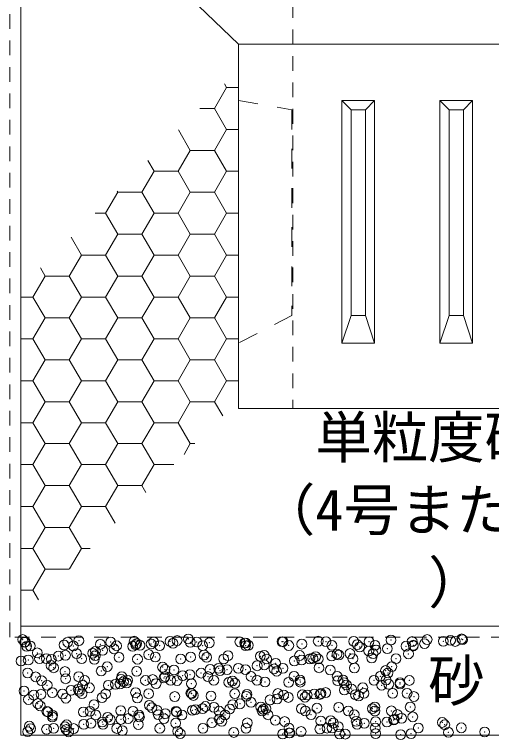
# Model space of a CAD drawing. Units: millimetres at full size; details may follow other scales. Extents: x 40781 to 122968, y -21714 to -2620.
# Drawn here: x 45344 to 45782, y -12417 to -11751 of the extents above; entities that cross this region are included whole.
import ezdxf
from ezdxf.enums import TextEntityAlignment as Align

# ---------------------------------------------------------------- set-up
doc = ezdxf.new("R2010")
doc.units = ezdxf.units.MM
doc.header["$LTSCALE"] = 18
doc.header["$PDMODE"] = 32
doc.header["$PDSIZE"] = 9
doc.linetypes.add('USER2', pattern=[1.35, 0.75, -0.6])
doc.linetypes.add('USER3', pattern=[2, 1, -1])
for name, color, linetype, lineweight in [('0_2', 7, 'Continuous', 9), ('ハッチング', 7, 'Continuous', 5), ('本体', 2, 'Continuous', 13)]:
    doc.layers.add(name, color=color, linetype=linetype, lineweight=lineweight)
doc.styles.add('ＭＳ ゴシック', font='')
doc.styles.get('ＭＳ ゴシック').set_extended_font_data('MS Gothic')

msp = doc.modelspace()

# ---------------------------------------------------------------- linework, layer by layer
at = {"layer": '0_2', "linetype": 'USER3'}
for p, q in [((45549.95, -11829.91), (45598.95, -11838.36)), ((45598.95, -11838.36), (45598.95, -12027.53)), ((45598.95, -12027.53), (45549.95, -12052.87))]:
    msp.add_line(p, q, dxfattribs=at)
at = {"layer": '0_2'}
for p, q in [((45644.95, -11829.91), (45653.45, -11838.36)), ((45666.45, -11838.36), (45674.95, -11829.91)), ((45734.95, -11829.91), (45743.45, -11838.36)), ((45756.45, -11838.36), (45764.95, -11829.91)), ((45644.95, -12052.87), (45653.45, -12027.53)), ((45666.45, -12027.53), (45674.95, -12052.87)), ((45734.95, -12052.87), (45743.45, -12027.53)), ((45756.45, -12027.53), (45764.95, -12052.87))]:
    msp.add_line(p, q, dxfattribs=at)
for points in [[(45644.95, -11829.91), (45674.95, -11829.91), (45674.95, -12052.87), (45644.95, -12052.87)], [(45734.95, -11829.91), (45764.95, -11829.91), (45764.95, -12052.87), (45734.95, -12052.87)], [(45653.45, -11838.36), (45666.45, -11838.36), (45666.45, -12027.53), (45653.45, -12027.53)], [(45743.45, -11838.36), (45756.45, -11838.36), (45756.45, -12027.53), (45743.45, -12027.53)]]:
    msp.add_lwpolyline(points, close=True, dxfattribs=at)
at = {"layer": 'ハッチング'}
for p, q in [((45527.91, -11837.16), (45539.02, -11817.91)), ((45539.02, -11817.91), (45537.09, -11814.55)), ((45539.03, -11817.91), (45549.95, -11817.91)), ((45514.48, -11837.16), (45527.91, -11837.16)), ((45539.02, -11856.41), (45527.91, -11837.16)), ((45505.69, -11875.65), (45494.82, -11856.82)), ((45527.91, -11875.65), (45539.02, -11856.41)), ((45539.03, -11856.41), (45549.95, -11856.41)), ((45494.57, -11894.9), (45505.69, -11875.65)), ((45505.69, -11875.65), (45527.91, -11875.65)), ((45539.02, -11894.9), (45527.91, -11875.65)), ((45472.35, -11894.9), (45466.64, -11885)), ((45461.24, -11914.15), (45472.35, -11894.9)), ((45472.35, -11894.9), (45494.57, -11894.9)), ((45505.69, -11914.15), (45494.57, -11894.9)), ((45527.91, -11914.15), (45539.02, -11894.9)), ((45539.03, -11894.9), (45549.95, -11894.9)), ((45427.9, -11933.4), (45439.01, -11914.15)), ((45439.01, -11914.15), (45438.46, -11913.18)), ((45439.01, -11914.15), (45461.24, -11914.15)), ((45472.35, -11933.4), (45461.24, -11914.15)), ((45494.57, -11933.4), (45505.69, -11914.15)), ((45505.69, -11914.15), (45527.91, -11914.15)), ((45539.02, -11933.4), (45527.91, -11914.15)), ((45418.24, -11933.4), (45427.9, -11933.4)), ((45439.01, -11952.64), (45427.9, -11933.4)), ((45461.24, -11952.64), (45472.35, -11933.4)), ((45472.35, -11933.4), (45494.57, -11933.4)), ((45505.69, -11952.64), (45494.57, -11933.4)), ((45527.91, -11952.64), (45539.02, -11933.4)), ((45539.03, -11933.4), (45549.95, -11933.4)), ((45405.67, -11971.89), (45396.18, -11955.45)), ((45427.9, -11971.89), (45439.01, -11952.64)), ((45439.01, -11952.64), (45461.24, -11952.64)), ((45472.35, -11971.89), (45461.24, -11952.64)), ((45494.57, -11971.89), (45505.69, -11952.64)), ((45505.69, -11952.64), (45527.91, -11952.64)), ((45539.02, -11971.89), (45527.91, -11952.64)), ((45394.56, -11991.14), (45405.67, -11971.89)), ((45405.68, -11971.89), (45427.9, -11971.89)), ((45439.01, -11991.14), (45427.9, -11971.89)), ((45461.24, -11991.14), (45472.35, -11971.89)), ((45472.35, -11971.89), (45494.57, -11971.89)), ((45505.69, -11991.14), (45494.57, -11971.89)), ((45527.91, -11991.14), (45539.02, -11971.89)), ((45539.03, -11971.89), (45549.95, -11971.89)), ((45372.34, -11991.14), (45368, -11983.64)), ((45361.22, -12010.39), (45372.34, -11991.14)), ((45372.34, -11991.14), (45394.56, -11991.14)), ((45405.67, -12010.39), (45394.56, -11991.14)), ((45427.9, -12010.39), (45439.01, -11991.14)), ((45439.01, -11991.14), (45461.24, -11991.14)), ((45472.35, -12010.39), (45461.24, -11991.14)), ((45494.57, -12010.39), (45505.69, -11991.14)), ((45505.69, -11991.14), (45527.91, -11991.14)), ((45539.02, -12010.39), (45527.91, -11991.14)), ((45349.95, -12010.39), (45361.22, -12010.39)), ((45372.34, -12029.63), (45361.22, -12010.39)), ((45394.56, -12029.63), (45405.67, -12010.39)), ((45405.68, -12010.39), (45427.9, -12010.39)), ((45439.01, -12029.63), (45427.9, -12010.39)), ((45461.24, -12029.63), (45472.35, -12010.39)), ((45472.35, -12010.39), (45494.57, -12010.39)), ((45505.69, -12029.63), (45494.57, -12010.39)), ((45527.91, -12029.63), (45539.02, -12010.39)), ((45539.03, -12010.39), (45549.95, -12010.39)), ((45361.22, -12048.88), (45372.34, -12029.63)), ((45372.34, -12029.63), (45394.56, -12029.63)), ((45405.67, -12048.88), (45394.56, -12029.63)), ((45427.9, -12048.88), (45439.01, -12029.63)), ((45439.01, -12029.63), (45461.24, -12029.63)), ((45472.35, -12048.88), (45461.24, -12029.63)), ((45494.57, -12048.88), (45505.69, -12029.63)), ((45505.69, -12029.63), (45527.91, -12029.63)), ((45539.02, -12048.88), (45527.91, -12029.63)), ((45349.95, -12048.88), (45361.22, -12048.88)), ((45372.34, -12068.13), (45361.22, -12048.88)), ((45394.56, -12068.13), (45405.67, -12048.88)), ((45405.68, -12048.88), (45427.9, -12048.88)), ((45439.01, -12068.13), (45427.9, -12048.88)), ((45461.24, -12068.13), (45472.35, -12048.88)), ((45472.35, -12048.88), (45494.57, -12048.88)), ((45505.69, -12068.13), (45494.57, -12048.88)), ((45527.91, -12068.13), (45539.02, -12048.88)), ((45539.03, -12048.88), (45549.95, -12048.88)), ((45361.22, -12087.38), (45372.34, -12068.13)), ((45372.34, -12068.13), (45394.56, -12068.13)), ((45405.67, -12087.38), (45394.56, -12068.13)), ((45427.9, -12087.38), (45439.01, -12068.13)), ((45439.01, -12068.13), (45461.24, -12068.13)), ((45472.35, -12087.38), (45461.24, -12068.13)), ((45494.57, -12087.38), (45505.69, -12068.13)), ((45505.69, -12068.13), (45527.91, -12068.13)), ((45539.02, -12087.38), (45527.91, -12068.13)), ((45349.95, -12087.38), (45361.22, -12087.38)), ((45372.34, -12106.62), (45361.22, -12087.38)), ((45394.56, -12106.62), (45405.67, -12087.38)), ((45405.68, -12087.38), (45427.9, -12087.38)), ((45439.01, -12106.62), (45427.9, -12087.38)), ((45461.24, -12106.62), (45472.35, -12087.38)), ((45472.35, -12087.38), (45494.57, -12087.38)), ((45505.69, -12106.62), (45494.57, -12087.38)), ((45527.91, -12106.62), (45539.02, -12087.38)), ((45539.03, -12087.38), (45549.95, -12087.38)), ((45361.22, -12125.87), (45372.34, -12106.62)), ((45372.34, -12106.62), (45394.56, -12106.62)), ((45405.67, -12125.87), (45394.56, -12106.62)), ((45427.9, -12125.87), (45439.01, -12106.62)), ((45439.01, -12106.62), (45461.24, -12106.62)), ((45472.35, -12125.87), (45461.24, -12106.62)), ((45494.57, -12125.87), (45505.69, -12106.62)), ((45505.69, -12106.62), (45527.91, -12106.62)), ((45535.4, -12119.59), (45527.91, -12106.62)), ((45349.95, -12125.87), (45361.22, -12125.87)), ((45372.34, -12145.12), (45361.22, -12125.87)), ((45394.56, -12145.12), (45405.67, -12125.87)), ((45405.68, -12125.87), (45427.9, -12125.87)), ((45439.01, -12145.12), (45427.9, -12125.87)), ((45461.24, -12145.12), (45472.35, -12125.87)), ((45472.35, -12125.87), (45494.57, -12125.87)), ((45505.69, -12145.12), (45494.57, -12125.87)), ((45361.22, -12164.37), (45372.34, -12145.12)), ((45372.34, -12145.12), (45394.56, -12145.12)), ((45405.67, -12164.37), (45394.56, -12145.12)), ((45427.9, -12164.37), (45439.01, -12145.12)), ((45439.01, -12145.12), (45461.24, -12145.12)), ((45472.35, -12164.37), (45461.24, -12145.12)), ((45499.97, -12155.03), (45505.69, -12145.12)), ((45505.69, -12145.12), (45509.88, -12145.12)), ((45349.95, -12164.37), (45361.22, -12164.37)), ((45372.34, -12183.61), (45361.22, -12164.37)), ((45394.56, -12183.61), (45405.67, -12164.37)), ((45405.68, -12164.37), (45427.9, -12164.37)), ((45439.01, -12183.61), (45427.9, -12164.37)), ((45461.24, -12183.61), (45472.35, -12164.37)), ((45472.35, -12164.37), (45490.63, -12164.37)), ((45361.22, -12202.86), (45372.34, -12183.61)), ((45372.34, -12183.61), (45394.56, -12183.61)), ((45405.67, -12202.86), (45394.56, -12183.61)), ((45427.9, -12202.86), (45439.01, -12183.61)), ((45439.01, -12183.61), (45461.24, -12183.61)), ((45464.95, -12190.04), (45461.24, -12183.61)), ((45349.95, -12202.86), (45361.22, -12202.86)), ((45372.34, -12222.11), (45361.22, -12202.86)), ((45394.56, -12222.11), (45405.67, -12202.86)), ((45405.68, -12202.86), (45427.9, -12202.86)), ((45436.77, -12218.22), (45427.9, -12202.86)), ((45361.22, -12241.36), (45372.34, -12222.11)), ((45372.34, -12222.11), (45394.56, -12222.11)), ((45405.67, -12241.36), (45394.56, -12222.11)), ((45349.95, -12241.36), (45361.22, -12241.36)), ((45372.34, -12260.6), (45361.22, -12241.36)), ((45394.8, -12260.2), (45405.67, -12241.36)), ((45405.68, -12241.36), (45413.64, -12241.36)), ((45361.22, -12279.85), (45372.34, -12260.6)), ((45372.34, -12260.6), (45394.39, -12260.6)), ((45349.95, -12279.85), (45361.22, -12279.85)), ((45366.32, -12288.67), (45361.22, -12279.85))]:
    msp.add_line(p, q, dxfattribs=at)
at = {"layer": 'ハッチング', "linetype": 'USER2', "lineweight": 9}
msp.add_lwpolyline([(45949.95, -11412.91), (46159.95, -11412.91), (46159.95, -12322.91), (45339.95, -12322.91), (45339.95, -11412.91), (45549.95, -11412.91)], dxfattribs=at)
at = {"layer": 'ハッチング', "lineweight": 20}
msp.add_lwpolyline([(45549.95, -11422.91), (45349.95, -11422.91), (45349.95, -12312.91), (46149.95, -12312.91), (46149.95, -11422.91), (45949.95, -11422.91)], dxfattribs=at)
msp.add_lwpolyline([(45349.95, -12412.91), (46149.95, -12412.91), (46149.95, -12312.91), (45349.95, -12312.91)], close=True, dxfattribs=at)
at = {"layer": 'ハッチング'}
for p in [(45351.76, -12325.13), (45353.46, -12327.65), (45354.1, -12327.28), (45393.01, -12327.58), (45403.33, -12326.25), (45432.56, -12327.51), (45454.15, -12326.69), (45456.49, -12328.84), (45469.73, -12329.19), (45472.11, -12327.43), (45486.98, -12326.92), (45489.84, -12328.59), (45493.59, -12326.05), (45503.92, -12324.69), (45505.72, -12327.81), (45511.66, -12327.36), (45523.09, -12328.17), (45551.2, -12327.29), (45555.58, -12328.33), (45556.54, -12328.25), (45589.88, -12327.09), (45590.75, -12327.22), (45608.1, -12329.37), (45623.12, -12326.67), (45630.3, -12327.15), (45655.61, -12326.82), (45669.85, -12327.07), (45689.91, -12325.59), (45709.4, -12327), (45720.74, -12329.02), (45723.15, -12325.16), (45737.99, -12326.75), (45744.6, -12325.88), (45748.95, -12326.93), (45754.93, -12324.52), (45755.64, -12325.32), (45355.51, -12331.33), (45358.81, -12331.06), (45389.81, -12330.1), (45398.36, -12330.99), (45418.61, -12335.92), (45423.06, -12329.67), (45425.22, -12335.05), (45435.55, -12333.69), (45437.91, -12330.92), (45452.8, -12331.42), (45455.54, -12329.83), (45459.41, -12330.55), (45477.46, -12330.85), (45517.01, -12330.77), (45556.56, -12330.7), (45558.88, -12330.4), (45596.11, -12330.63), (45635.66, -12330.56), (45658.92, -12329.81), (45661.26, -12331.96), (45669.62, -12335.75), (45675.21, -12330.49), (45676.23, -12334.88), (45686.56, -12333.52), (45703.81, -12331.25), (45710.42, -12330.38), (45710.49, -12330.93), (45365.15, -12337.4), (45367.18, -12342.69), (45373.44, -12342.66), (45384.43, -12340.42), (45391.04, -12339.55), (45401.36, -12338.19), (45405.93, -12342.82), (45415.97, -12337.84), (45418.31, -12339.98), (45440.23, -12341.58), (45467.54, -12338.96), (45473.47, -12341.16), (45505.96, -12341.31), (45518.36, -12339.4), (45520.7, -12341.54), (45540.26, -12340.08), (45569.93, -12340.52), (45573.5, -12339.65), (45605.99, -12339.81), (45618.19, -12342.53), (45620.74, -12340.96), (45635.44, -12340.26), (45640.29, -12338.57), (45642.05, -12339.38), (45652.37, -12338.03), (45672.31, -12342.08), (45673.54, -12338.15), (45694.49, -12342.77), (45706.02, -12338.31), (45350.24, -12344.92), (45356.85, -12344.05), (45377.79, -12348.98), (45378.09, -12343.34), (45417.64, -12343.27), (45457.19, -12343.2), (45496.74, -12343.13), (45536.29, -12343.06), (45567.06, -12349.26), (45573.68, -12348.39), (45575.84, -12342.98), (45584, -12347.03), (45601.25, -12344.76), (45607.86, -12343.89), (45615.39, -12342.91), (45623.08, -12343.1), (45654.94, -12342.84), (45356.31, -12355.81), (45380.13, -12351.13), (45390.61, -12354.57), (45423.86, -12354.15), (45429.36, -12350.11), (45456.34, -12354.3), (45480.18, -12350.54), (45482.52, -12352.69), (45490.64, -12353.07), (45515.63, -12356.03), (45523.89, -12352.64), (45531.75, -12351.67), (45532.88, -12353.76), (45539.49, -12352.89), (45549.81, -12351.53), (45556.38, -12352.8), (45582.57, -12352.1), (45584.91, -12354.25), (45590.68, -12351.56), (45623.92, -12351.14), (45634.13, -12353.23), (45656.41, -12351.29), (45684.95, -12353.66), (45687.29, -12355.81), (45690.71, -12350.06), (45363.71, -12359.45), (45391.18, -12361.25), (45403.26, -12359.38), (45408.62, -12362.79), (45442, -12361.69), (45442.81, -12359.31), (45448.17, -12362.72), (45464.51, -12362.76), (45471.12, -12361.89), (45481.44, -12360.53), (45482.36, -12359.24), (45487.72, -12362.65), (45493.57, -12362.81), (45498.69, -12358.26), (45505.3, -12357.39), (45521.91, -12359.16), (45527.27, -12362.58), (45561.46, -12359.09), (45566.82, -12362.5), (45601.01, -12359.02), (45606.37, -12362.43), (45640.56, -12358.95), (45645.92, -12362.36), (45674.34, -12362.62), (45680.11, -12358.88), (45685.47, -12362.29), (45706.82, -12362.78), (45369.07, -12362.86), (45374.24, -12367.13), (45406.73, -12367.29), (45430.32, -12367.26), (45436.93, -12366.39), (45441.03, -12366.05), (45444.34, -12363.84), (45447.26, -12365.03), (45474.27, -12365.63), (45506.76, -12365.78), (45541.06, -12364.55), (45544.39, -12363.25), (45546.73, -12365.39), (45574.3, -12364.12), (45595.96, -12364.37), (45606.79, -12364.28), (45641.09, -12363.04), (45646.77, -12364.81), (45649.11, -12366.95), (45664.08, -12369.37), (45681.33, -12367.1), (45687.94, -12366.22), (45698.27, -12364.87), (45698.34, -12365.93), (45353.01, -12372.4), (45368.56, -12375.39), (45378.89, -12374.03), (45388.35, -12375.15), (45396.14, -12371.76), (45402.75, -12370.89), (45403.82, -12372.84), (45406.17, -12374.98), (45413.07, -12369.53), (45427.9, -12375.07), (45455.39, -12373.96), (45467.45, -12375), (45506.21, -12374.4), (45507, -12374.93), (45546.55, -12374.86), (45557.78, -12375.52), (45586.1, -12374.79), (45591.48, -12376.03), (45608.6, -12375.96), (45612.96, -12376.1), (45619.57, -12375.23), (45624.72, -12375.61), (45625.65, -12374.71), (45629.89, -12373.87), (45647.15, -12371.6), (45653.76, -12370.73), (45657.21, -12375.76), (45665.2, -12374.64), (45691.51, -12374.53), (45704.75, -12374.57), (45357.11, -12380.28), (45361.95, -12376.26), (45391.41, -12379.04), (45424.66, -12378.62), (45457.14, -12378.77), (45491.44, -12377.54), (45508.55, -12376.54), (45524.69, -12377.11), (45557.18, -12377.27), (45578.77, -12380.6), (45585.38, -12379.73), (45595.71, -12378.37), (45610.94, -12378.1), (45660.16, -12377.08), (45710.98, -12377.51), (45365.65, -12383.98), (45367.99, -12386.13), (45417.21, -12385.11), (45468.03, -12385.54), (45470.37, -12387.69), (45517.01, -12388.73), (45519.6, -12386.67), (45527.34, -12387.37), (45541.86, -12389.02), (45544.59, -12385.1), (45551.2, -12384.23), (45561.52, -12382.87), (45570.42, -12387.1), (45572.76, -12389.25), (45575.1, -12388.6), (45607.59, -12388.75), (45621.99, -12388.22), (45641.89, -12387.52), (45672.8, -12388.66), (45675.14, -12387.09), (45707.62, -12387.25), (45373.97, -12391.25), (45375.04, -12391.6), (45379.33, -12394.67), (45407.53, -12391.76), (45413.52, -12391.18), (45418.88, -12394.59), (45441.83, -12390.52), (45453.07, -12391.11), (45458.43, -12394.52), (45475.07, -12390.1), (45476.22, -12394.1), (45482.83, -12393.23), (45492.62, -12391.04), (45493.15, -12391.87), (45497.97, -12394.45), (45507.56, -12390.26), (45510.4, -12389.6), (45532.17, -12390.97), (45537.52, -12394.38), (45571.72, -12390.89), (45577.07, -12394.31), (45611.27, -12390.82), (45616.62, -12394.23), (45650.82, -12390.75), (45656.17, -12394.16), (45675.15, -12390.81), (45690.37, -12390.68), (45695.72, -12394.09), (45379.04, -12396.25), (45414.46, -12402.23), (45424.78, -12400.87), (45429.85, -12396.69), (45432.2, -12398.83), (45442.03, -12398.6), (45448.64, -12397.73), (45458.97, -12396.37), (45481.42, -12397.81), (45492.24, -12402.01), (45525.49, -12401.58), (45532.24, -12398.25), (45534.58, -12400.39), (45557.98, -12401.74), (45583.81, -12399.37), (45592.28, -12400.5), (45625.52, -12400.08), (45634.63, -12399.81), (45636.97, -12401.95), (45658.01, -12400.23), (45665.46, -12402.07), (45675.79, -12400.71), (45686.19, -12400.93), (45692.31, -12399), (45693.04, -12398.44), (45699.65, -12397.57), (45709.98, -12396.21), (45737.01, -12401.37), (45357.91, -12404.75), (45359.06, -12407.02), (45373.66, -12407.6), (45380.27, -12406.73), (45390.6, -12405.37), (45391.68, -12407.84), (45392.21, -12403.51), (45398.61, -12406.95), (45407.85, -12403.1), (45425.46, -12403.09), (45438.16, -12406.88), (45443.24, -12408.96), (45457.94, -12403.24), (45477.71, -12406.8), (45494.06, -12409.39), (45517.25, -12406.73), (45556.8, -12406.66), (45596.35, -12406.59), (45624.67, -12407.44), (45631.28, -12406.57), (45635.9, -12406.52), (45641.6, -12405.21), (45658.85, -12402.94), (45675.45, -12406.45), (45715, -12406.37), (45739.35, -12403.51), (45754.55, -12406.3), (45356.41, -12409.87), (45394.02, -12409.98), (45496.4, -12411.54), (45545.63, -12410.52), (45590.48, -12411.94), (45596.45, -12410.95), (45597.09, -12411.07), (45607.42, -12409.71), (45642.69, -12411.99), (45648.02, -12412.08), (45675.94, -12411.56), (45698.83, -12412.51), (45708.42, -12411.72), (45742.73, -12410.48), (45775.97, -12410.06)]:
    msp.add_point(p, dxfattribs=at)
at = {"layer": '本体', "linetype": 'USER2'}
msp.add_line((45599.95, -11716.11), (45599.95, -12112.91), dxfattribs=at)
at = {"layer": '本体'}
for p, q in [((45502.95, -11732.91), (45549.95, -11777.91)), ((45549.95, -11777.91), (45549.95, -12112.91)), ((45549.95, -12112.91), (45949.95, -12112.91))]:
    msp.add_line(p, q, dxfattribs=at)
at = {"layer": '本体', "lineweight": 9}
msp.add_line((45949.95, -11777.91), (45549.95, -11777.91), dxfattribs=at)

# ---------------------------------------------------------------- texts
at = {"layer": '0_2', "style": 'ＭＳ ゴシック'}
msp.add_text('砂', height=37.98, dxfattribs=at).set_placement((45749.95, -12362.91), align=Align.MIDDLE_CENTER)
at = {"layer": 'ハッチング', "style": 'ＭＳ ゴシック'}
for s, p in [('単粒度砕石', (45620.45, -12120.35)), ('（4号または5号', (45568.65, -12187.01)), ('）', (45724.05, -12253.68))]:
    msp.add_text(s, height=37.98, dxfattribs=at).set_placement(p, align=Align.TOP_LEFT)

doc.saveas('drawing.dxf')
